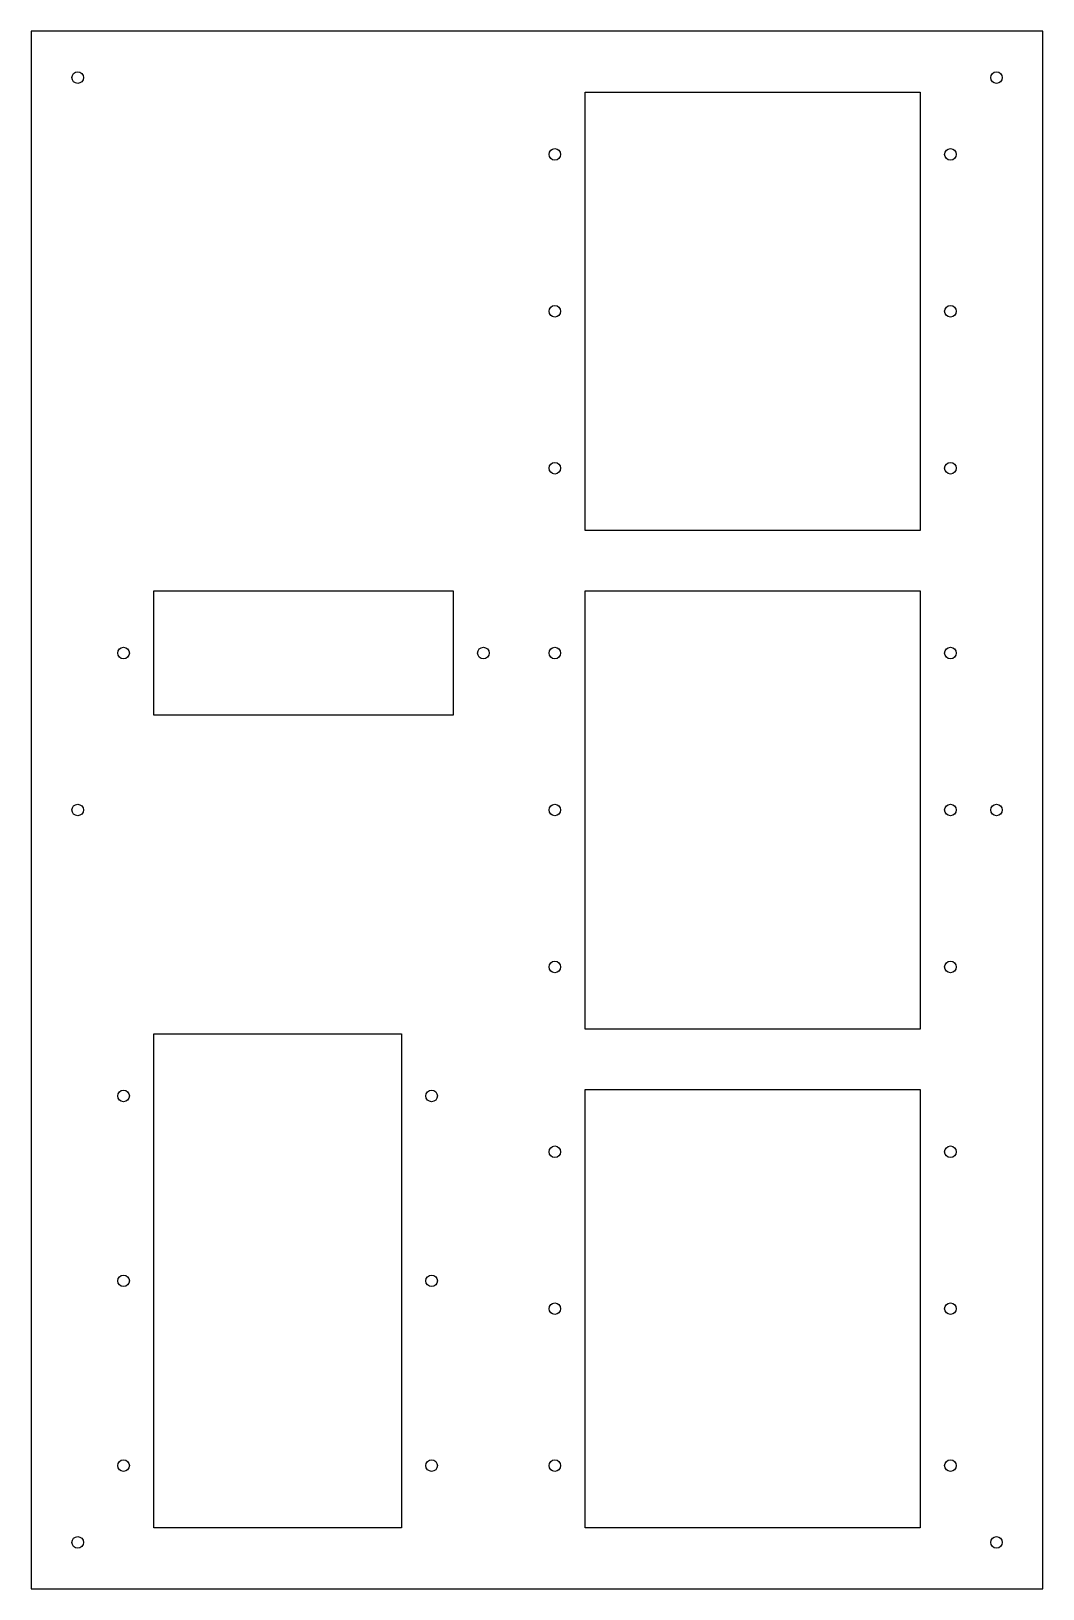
# Model space of a CAD drawing. Header units: millimetres. Extents: x 0 to 411, y -632 to 0.
import ezdxf

# ---------------------------------------------------------------- set-up
doc = ezdxf.new("R2010")
doc.units = ezdxf.units.MM

msp = doc.modelspace()

# ---------------------------------------------------------------- linework, layer by layer
for points in [[(410.5, 0), (0, 0), (0, -632.05), (410.5, -632.05)], [(224.75, -202.6), (224.75, -24.75), (360.75, -24.75), (360.75, -202.6)], [(171.25, -227.1), (171.25, -277.6), (49.75, -277.6), (49.75, -227.1)], [(360.75, -227.1), (360.75, -404.95), (224.75, -404.95), (224.75, -227.1)], [(150.25, -406.8), (150.25, -607.3), (49.75, -607.3), (49.75, -406.8)], [(224.75, -429.45), (360.75, -429.45), (360.75, -607.3), (224.75, -607.3)]]:
    msp.add_lwpolyline(points, close=True)
for centre in [(18.89, -18.85), (391.67, -18.85), (212.5, -50), (373, -50), (212.5, -113.67), (373, -113.67), (212.5, -177.35), (373, -177.35), (37.5, -252.35), (183.5, -252.35), (212.5, -252.35), (373, -252.35), (18.89, -316.02), (212.5, -316.02), (373, -316.02), (391.67, -316.02), (212.5, -379.7), (373, -379.7), (37.5, -432.05), (162.5, -432.05), (212.5, -454.7), (373, -454.7), (37.5, -507.05), (162.5, -507.05), (212.5, -518.37), (373, -518.37), (37.5, -582.05), (162.5, -582.05), (212.5, -582.05), (373, -582.05), (18.89, -613.2), (391.67, -613.2)]:
    msp.add_circle(centre, 2.34)

doc.saveas('drawing.dxf')
